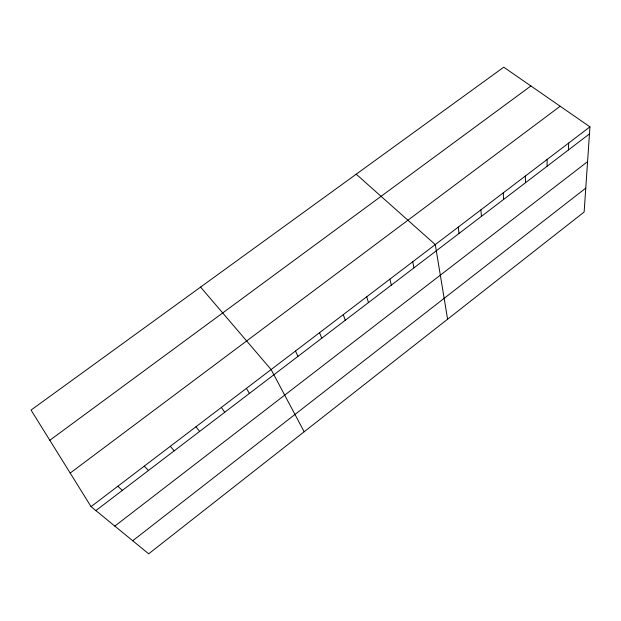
<?xml version="1.0" encoding="UTF-8"?>
<svg xmlns="http://www.w3.org/2000/svg" width="621" height="621" viewBox="0 0 621 621"><rect width="100%" height="100%" fill="white"/><g stroke="black" fill="none" stroke-linecap="round" stroke-linejoin="round"><path stroke-width="0.93" d="M547.07 166.257L547.148 159.434M568.401 149.979L568.681 143.04M589.95 126.855L584.136 212.017L148.683 553.816L91.046 506.635L31.05 410.062L503.755 67.184L589.95 126.855L91.046 506.635M132.708 540.744L585.766 188.132M114.823 526.103L587.575 161.646M95.89 510.602L589.469 133.903M70.189 473.062L560.173 106.238M49.82 440.273L530.901 85.97M356.221 174.198L435.282 244.596L447.594 319.202M117.827 486.251L122.353 490.411M144.243 466.146L148.458 470.485M170.301 446.305L174.206 450.83M200.591 287.088L271.105 369.573L304.181 431.766M196.011 426.736L199.62 431.432M221.379 407.43L224.693 412.297M246.405 388.373L249.44 393.411M295.48 351.02L297.971 356.369M319.536 332.701L321.771 338.212M343.281 314.622L345.26 320.281M366.724 296.784L368.455 302.574M389.872 279.163L391.362 285.101M412.717 261.767L413.974 267.837M458.228 227.123L459.02 233.457M480.887 209.875L481.454 216.341M503.258 192.852L503.6 199.434M525.343 176.038L525.475 182.745"/></g></svg>
